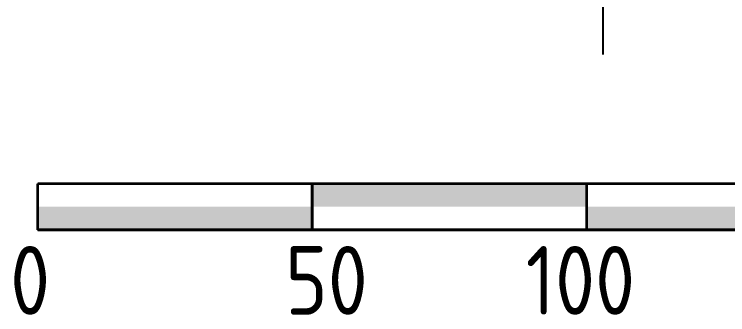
# Model space of a CAD drawing. Header units: millimetres. Extents: x 36720183 to 38160956, y 58934012 to 60388477.
# Drawn here: x 36806176 to 36936141, y 60246174 to 60300826 of the extents above; entities that cross this region are included whole.
import ezdxf

# ---------------------------------------------------------------- set-up
doc = ezdxf.new("R2010")
doc.units = ezdxf.units.MM
doc.header["$LTSCALE"] = 1000
doc.header["$MEASUREMENT"] = 0
doc.layers.add('@YL', color=2, linetype='Continuous')
doc.layers.add('TK_图框', color=7, linetype='Continuous')
doc.styles.get("Standard").update_dxf_attribs({"font": 'gbenor.shx', "bigfont": 'gbcbig.shx'})

# ---------------------------------------------------------------- blocks, each defined once
blk = doc.blocks.new('FMG')
blk.add_line((20204, 89628.6), (20204, 89480.3))

msp = doc.modelspace()

# ---------------------------------------------------------------- hatches: boundary and pattern name
at = {"layer": 'TK_图框', "linetype": 'Continuous'}
h = msp.add_hatch(color=256, dxfattribs=at)
h.paths.add_polyline_path([(36810435, 60265807), (36810435, 60261613), (36860435, 60261613), (36860435, 60265807)])
h.paths.add_polyline_path([(36910435, 60270001), (36860435, 60270001), (36860435, 60265807), (36910435, 60265807)])
h.paths.add_polyline_path([(37010435, 60265807), (36910435, 60265807), (36910435, 60261613), (37010435, 60261613)])

# ---------------------------------------------------------------- linework, layer by layer
at = {"layer": '@YL'}
for points in [[(36860435, 60270001), (36860435, 60261613)], [(36810435, 60261613), (36860435, 60261613)]]:
    msp.add_lwpolyline(points, dxfattribs=at)
at = {"layer": 'TK_图框'}
for p, q in [((36810435, 60270001), (37010435, 60270001)), ((36810435, 60261613), (36960435, 60261613))]:
    msp.add_line(p, q, dxfattribs=at)
at = {"layer": 'TK_图框', "const_width": 500}
for points in [[(36810435, 60270001), (36960435, 60270001)], [(36810435, 60270001), (37010435, 60270001)], [(36810435, 60270001), (36810435, 60261613)], [(36860435, 60270001), (36860435, 60261613)], [(36910435, 60270001), (36910435, 60261613)], [(36810435, 60261613), (37010435, 60261613)]]:
    msp.add_lwpolyline(points, dxfattribs=at)

# ---------------------------------------------------------------- block references
at = {"layer": 'TK_图框', "xscale": 85.56824734914694, "yscale": 85.56824734914694, "zscale": 85.56824734914694}
msp.add_blockref('FMG', (35184593, 52636812), dxfattribs=at)

# ---------------------------------------------------------------- texts
at = {"layer": 'TK_图框'}
for s, p in [('0', (36805414, 60246174)), ('50', (36855532, 60246174)), ('100', (36899349, 60246174))]:
    msp.add_text(s, height=12500, dxfattribs=at).set_placement(p)

doc.saveas('drawing.dxf')
